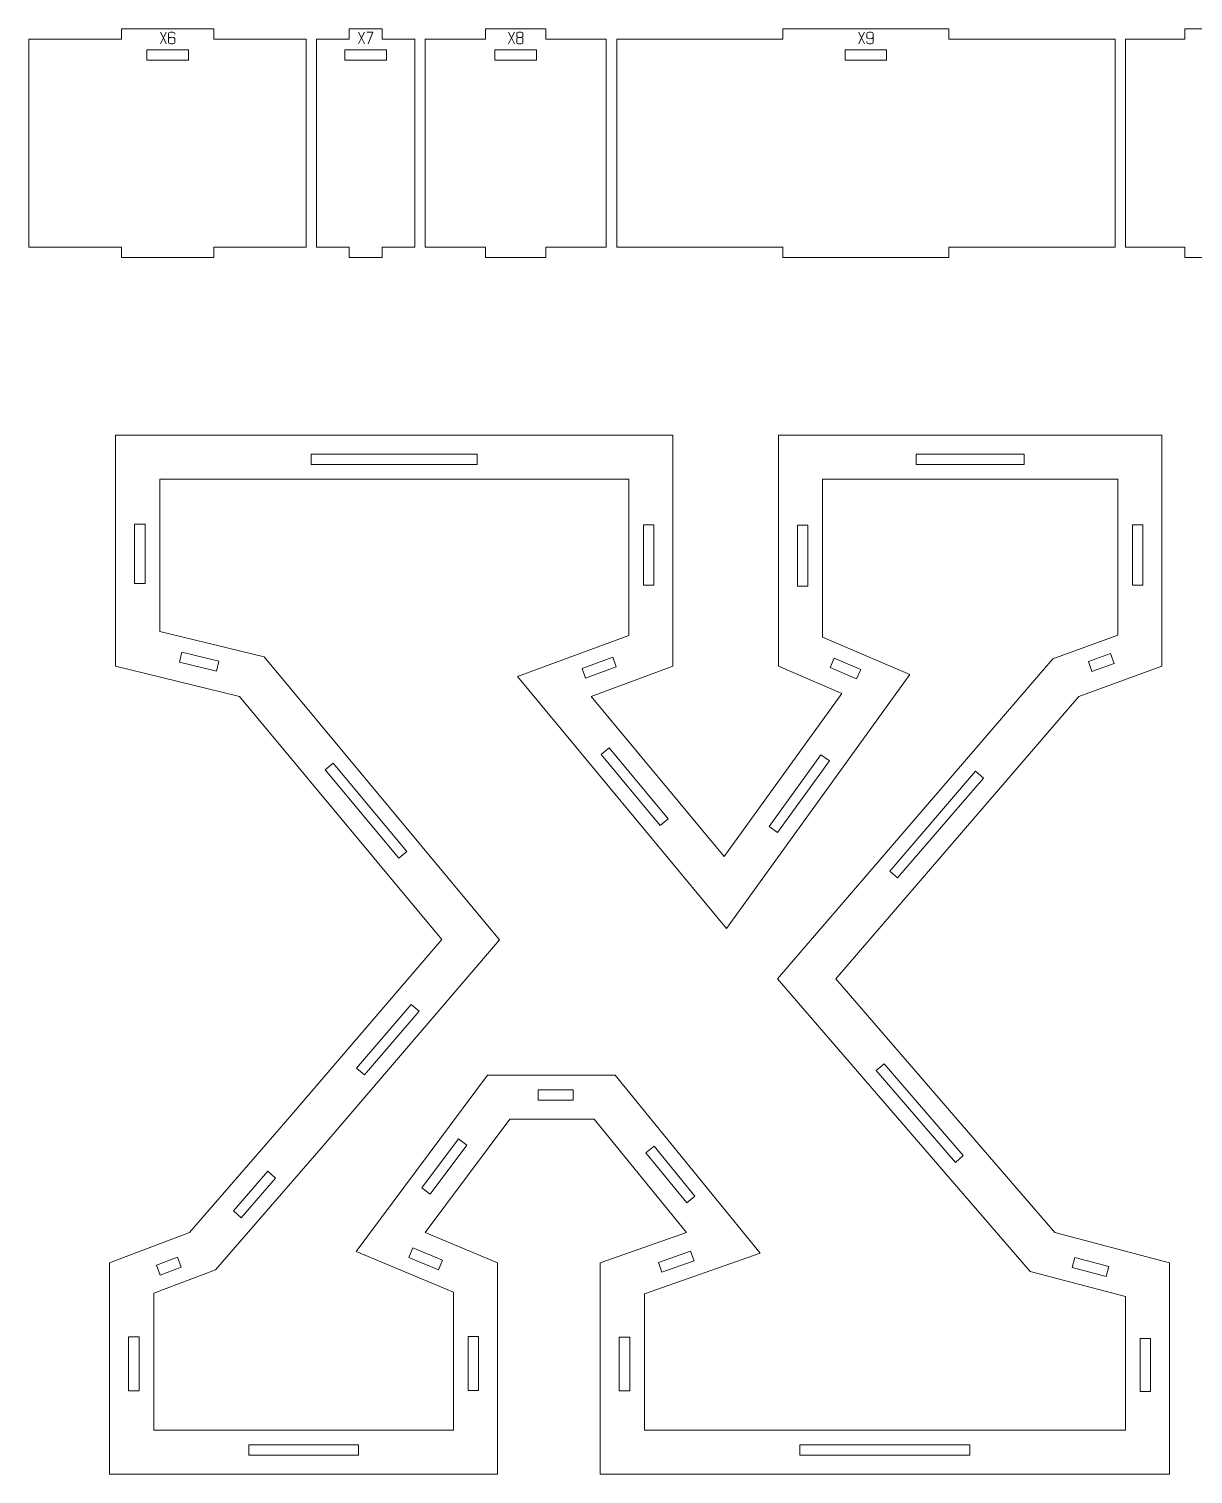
# Model space of a CAD drawing. Header units: centimetres. Extents: x -250 to 250, y -508 to 508.
# Drawn here: x 44.69 to 78.31, y -376.42 to -334.69 of the extents above; entities that cross this region are included whole.
import ezdxf

# ---------------------------------------------------------------- set-up
doc = ezdxf.new("R2010")
doc.units = ezdxf.units.CM
doc.header["$MEASUREMENT"] = 0
doc.layers.add('Capa 1', color=7, linetype='Continuous')

msp = doc.modelspace()

# ---------------------------------------------------------------- linework, layer by layer
at = {"layer": 'Capa 1', "color": 1, "lineweight": 9}
for points, knots in [([(44.68543, -334.98822), (44.68543, -334.98822), (44.68543, -340.98822), (44.68543, -340.98822), (44.68543, -340.98822), (47.3554, -340.98822), (47.3554, -340.98822), (47.3554, -340.98822), (47.3554, -341.28822), (47.3554, -341.28822), (47.3554, -341.28822), (50.02536, -341.28822), (50.02536, -341.28822), (50.02536, -341.28822), (50.02536, -340.98822), (50.02536, -340.98822), (50.02536, -340.98822), (52.69532, -340.98822), (52.69532, -340.98822), (52.69532, -340.98822), (52.69532, -334.98822), (52.69532, -334.98822), (52.69532, -334.98822), (50.02536, -334.98822), (50.02536, -334.98822), (50.02536, -334.98822), (50.02536, -334.68822), (50.02536, -334.68822), (50.02536, -334.68822), (47.3554, -334.68822), (47.3554, -334.68822), (47.3554, -334.68822), (47.3554, -334.98822), (47.3554, -334.98822), (47.3554, -334.98822), (44.68543, -334.98822), (44.68543, -334.98822)], [0, 0, 0, 0, 0.08333333, 0.08333333, 0.08333333, 0.16666667, 0.16666667, 0.16666667, 0.25, 0.25, 0.25, 0.33333333, 0.33333333, 0.33333333, 0.41666667, 0.41666667, 0.41666667, 0.5, 0.5, 0.5, 0.58333333, 0.58333333, 0.58333333, 0.66666667, 0.66666667, 0.66666667, 0.75, 0.75, 0.75, 0.83333333, 0.83333333, 0.83333333, 0.91666667, 0.91666667, 0.91666667, 1, 1, 1, 1]), ([(52.99532, -334.98822), (52.99532, -334.98822), (52.99532, -340.98822), (52.99532, -340.98822), (52.99532, -340.98822), (53.9404, -340.98822), (53.9404, -340.98822), (53.9404, -340.98822), (53.9404, -341.28822), (53.9404, -341.28822), (53.9404, -341.28822), (54.88548, -341.28822), (54.88548, -341.28822), (54.88548, -341.28822), (54.88548, -340.98822), (54.88548, -340.98822), (54.88548, -340.98822), (55.83056, -340.98822), (55.83056, -340.98822), (55.83056, -340.98822), (55.83056, -334.98822), (55.83056, -334.98822), (55.83056, -334.98822), (54.88548, -334.98822), (54.88548, -334.98822), (54.88548, -334.98822), (54.88548, -334.68822), (54.88548, -334.68822), (54.88548, -334.68822), (53.9404, -334.68822), (53.9404, -334.68822), (53.9404, -334.68822), (53.9404, -334.98822), (53.9404, -334.98822), (53.9404, -334.98822), (52.99532, -334.98822), (52.99532, -334.98822)], [0, 0, 0, 0, 0.08333333, 0.08333333, 0.08333333, 0.16666667, 0.16666667, 0.16666667, 0.25, 0.25, 0.25, 0.33333333, 0.33333333, 0.33333333, 0.41666667, 0.41666667, 0.41666667, 0.5, 0.5, 0.5, 0.58333333, 0.58333333, 0.58333333, 0.66666667, 0.66666667, 0.66666667, 0.75, 0.75, 0.75, 0.83333333, 0.83333333, 0.83333333, 0.91666667, 0.91666667, 0.91666667, 1, 1, 1, 1]), ([(56.13056, -334.98822), (56.13056, -334.98822), (56.13056, -340.98822), (56.13056, -340.98822), (56.13056, -340.98822), (57.87469, -340.98822), (57.87469, -340.98822), (57.87469, -340.98822), (57.87469, -341.28822), (57.87469, -341.28822), (57.87469, -341.28822), (59.61882, -341.28822), (59.61882, -341.28822), (59.61882, -341.28822), (59.61882, -340.98822), (59.61882, -340.98822), (59.61882, -340.98822), (61.36294, -340.98822), (61.36294, -340.98822), (61.36294, -340.98822), (61.36294, -334.98822), (61.36294, -334.98822), (61.36294, -334.98822), (59.61882, -334.98822), (59.61882, -334.98822), (59.61882, -334.98822), (59.61882, -334.68822), (59.61882, -334.68822), (59.61882, -334.68822), (57.87469, -334.68822), (57.87469, -334.68822), (57.87469, -334.68822), (57.87469, -334.98822), (57.87469, -334.98822), (57.87469, -334.98822), (56.13056, -334.98822), (56.13056, -334.98822)], [0, 0, 0, 0, 0.08333333, 0.08333333, 0.08333333, 0.16666667, 0.16666667, 0.16666667, 0.25, 0.25, 0.25, 0.33333333, 0.33333333, 0.33333333, 0.41666667, 0.41666667, 0.41666667, 0.5, 0.5, 0.5, 0.58333333, 0.58333333, 0.58333333, 0.66666667, 0.66666667, 0.66666667, 0.75, 0.75, 0.75, 0.83333333, 0.83333333, 0.83333333, 0.91666667, 0.91666667, 0.91666667, 1, 1, 1, 1]), ([(61.66294, -334.98822), (61.66294, -334.98822), (61.66294, -340.98822), (61.66294, -340.98822), (61.66294, -340.98822), (66.46062, -340.98822), (66.46062, -340.98822), (66.46062, -340.98822), (66.46062, -341.28822), (66.46062, -341.28822), (66.46062, -341.28822), (71.2583, -341.28822), (71.2583, -341.28822), (71.2583, -341.28822), (71.2583, -340.98822), (71.2583, -340.98822), (71.2583, -340.98822), (76.05597, -340.98822), (76.05597, -340.98822), (76.05597, -340.98822), (76.05597, -334.98822), (76.05597, -334.98822), (76.05597, -334.98822), (71.2583, -334.98822), (71.2583, -334.98822), (71.2583, -334.98822), (71.2583, -334.68822), (71.2583, -334.68822), (71.2583, -334.68822), (66.46062, -334.68822), (66.46062, -334.68822), (66.46062, -334.68822), (66.46062, -334.98822), (66.46062, -334.98822), (66.46062, -334.98822), (61.66294, -334.98822), (61.66294, -334.98822)], [0, 0, 0, 0, 0.08333333, 0.08333333, 0.08333333, 0.16666667, 0.16666667, 0.16666667, 0.25, 0.25, 0.25, 0.33333333, 0.33333333, 0.33333333, 0.41666667, 0.41666667, 0.41666667, 0.5, 0.5, 0.5, 0.58333333, 0.58333333, 0.58333333, 0.66666667, 0.66666667, 0.66666667, 0.75, 0.75, 0.75, 0.83333333, 0.83333333, 0.83333333, 0.91666667, 0.91666667, 0.91666667, 1, 1, 1, 1]), ([(76.35597, -334.98822), (76.35597, -334.98822), (76.35597, -340.98822), (76.35597, -340.98822), (76.35597, -340.98822), (78.07481, -340.98822), (78.07481, -340.98822), (78.07481, -340.98822), (78.07481, -341.28822), (78.07481, -341.28822), (78.07481, -341.28822), (79.79365, -341.28822), (79.79365, -341.28822), (79.79365, -341.28822), (79.79365, -340.98822), (79.79365, -340.98822), (79.79365, -340.98822), (81.51249, -340.98822), (81.51249, -340.98822), (81.51249, -340.98822), (81.51249, -334.98822), (81.51249, -334.98822), (81.51249, -334.98822), (79.79365, -334.98822), (79.79365, -334.98822), (79.79365, -334.98822), (79.79365, -334.68822), (79.79365, -334.68822), (79.79365, -334.68822), (78.07481, -334.68822), (78.07481, -334.68822), (78.07481, -334.68822), (78.07481, -334.98822), (78.07481, -334.98822), (78.07481, -334.98822), (76.35597, -334.98822), (76.35597, -334.98822)], [0, 0, 0, 0, 0.08333333, 0.08333333, 0.08333333, 0.16666667, 0.16666667, 0.16666667, 0.25, 0.25, 0.25, 0.33333333, 0.33333333, 0.33333333, 0.41666667, 0.41666667, 0.41666667, 0.5, 0.5, 0.5, 0.58333333, 0.58333333, 0.58333333, 0.66666667, 0.66666667, 0.66666667, 0.75, 0.75, 0.75, 0.83333333, 0.83333333, 0.83333333, 0.91666667, 0.91666667, 0.91666667, 1, 1, 1, 1]), ([(48.09038, -335.588), (48.09038, -335.588), (49.29038, -335.588), (49.29038, -335.588), (49.29038, -335.588), (49.29038, -335.288), (49.29038, -335.288), (49.29038, -335.288), (48.09038, -335.288), (48.09038, -335.288), (48.09038, -335.288), (48.09038, -335.588), (48.09038, -335.588)], [0, 0, 0, 0, 0.25, 0.25, 0.25, 0.5, 0.5, 0.5, 0.75, 0.75, 0.75, 1, 1, 1, 1]), ([(53.81294, -335.588), (53.81294, -335.588), (55.01294, -335.588), (55.01294, -335.588), (55.01294, -335.588), (55.01294, -335.288), (55.01294, -335.288), (55.01294, -335.288), (53.81294, -335.288), (53.81294, -335.288), (53.81294, -335.288), (53.81294, -335.588), (53.81294, -335.588)], [0, 0, 0, 0, 0.25, 0.25, 0.25, 0.5, 0.5, 0.5, 0.75, 0.75, 0.75, 1, 1, 1, 1]), ([(58.14675, -335.588), (58.14675, -335.588), (59.34675, -335.588), (59.34675, -335.588), (59.34675, -335.588), (59.34675, -335.288), (59.34675, -335.288), (59.34675, -335.288), (58.14675, -335.288), (58.14675, -335.288), (58.14675, -335.288), (58.14675, -335.588), (58.14675, -335.588)], [0, 0, 0, 0, 0.25, 0.25, 0.25, 0.5, 0.5, 0.5, 0.75, 0.75, 0.75, 1, 1, 1, 1]), ([(68.25946, -335.588), (68.25946, -335.588), (69.45946, -335.588), (69.45946, -335.588), (69.45946, -335.588), (69.45946, -335.288), (69.45946, -335.288), (69.45946, -335.288), (68.25946, -335.288), (68.25946, -335.288), (68.25946, -335.288), (68.25946, -335.588), (68.25946, -335.588)], [0, 0, 0, 0, 0.25, 0.25, 0.25, 0.5, 0.5, 0.5, 0.75, 0.75, 0.75, 1, 1, 1, 1]), ([(74.31354, -369.43976), (74.31354, -369.43976), (77.62749, -370.31186), (77.62749, -370.31186), (77.62749, -370.31186), (77.62662, -376.4165), (77.62662, -376.4165), (77.62662, -376.4165), (61.18857, -376.4165), (61.18857, -376.4165), (61.18857, -376.4165), (61.18857, -370.31186), (61.18857, -370.31186), (61.18857, -370.31186), (63.67403, -369.43976), (63.67403, -369.43976), (63.67403, -369.43976), (61.01415, -366.16942), (61.01415, -366.16942), (61.01415, -366.16942), (58.57229, -366.16942), (58.57229, -366.16942), (58.57229, -366.16942), (56.13044, -369.43976), (56.13044, -369.43976), (56.13044, -369.43976), (58.22346, -370.31186), (58.22346, -370.31186), (58.22346, -370.31186), (58.22346, -376.4165), (58.22346, -376.4165), (58.22346, -376.4165), (47.01708, -376.4165), (47.01708, -376.4165), (47.01708, -376.4165), (47.01708, -370.31186), (47.01708, -370.31186), (47.01708, -370.31186), (49.32812, -369.43976), (49.32812, -369.43976), (49.32812, -369.43976), (52.16242, -366.16942), (52.16242, -366.16942), (52.16242, -366.16942), (56.61009, -360.98048), (56.61009, -360.98048), (56.61009, -360.98048), (50.76707, -353.96014), (50.76707, -353.96014), (50.76707, -353.96014), (47.1915, -353.08805), (47.1915, -353.08805), (47.1915, -353.08805), (47.1915, -346.41655), (47.1915, -346.41655), (47.1915, -346.41655), (63.28159, -346.41655), (63.28159, -346.41655), (63.28159, -346.41655), (63.28159, -353.08805), (63.28159, -353.08805), (63.28159, -353.08805), (60.92694, -353.96014), (60.92694, -353.96014), (60.92694, -353.96014), (64.76414, -358.58223), (64.76414, -358.58223), (64.76414, -358.58223), (68.1653, -353.87293), (68.1653, -353.87293), (68.1653, -353.87293), (66.33391, -353.08805), (66.33391, -353.08805), (66.33391, -353.08805), (66.33391, -346.41655), (66.33391, -346.41655), (66.33391, -346.41655), (77.40947, -346.41655), (77.40947, -346.41655), (77.40947, -346.41655), (77.40947, -353.08805), (77.40947, -353.08805), (77.40947, -353.08805), (75.01121, -353.96014), (75.01121, -353.96014), (75.01121, -353.96014), (67.99088, -362.1142), (67.99088, -362.1142), (67.99088, -362.1142), (74.31354, -369.43976), (74.31354, -369.43976)], [0, 0, 0, 0, 0.03333333, 0.03333333, 0.03333333, 0.06666667, 0.06666667, 0.06666667, 0.1, 0.1, 0.1, 0.13333333, 0.13333333, 0.13333333, 0.16666667, 0.16666667, 0.16666667, 0.2, 0.2, 0.2, 0.23333333, 0.23333333, 0.23333333, 0.26666667, 0.26666667, 0.26666667, 0.3, 0.3, 0.3, 0.33333333, 0.33333333, 0.33333333, 0.36666667, 0.36666667, 0.36666667, 0.4, 0.4, 0.4, 0.43333333, 0.43333333, 0.43333333, 0.46666667, 0.46666667, 0.46666667, 0.5, 0.5, 0.5, 0.53333333, 0.53333333, 0.53333333, 0.56666667, 0.56666667, 0.56666667, 0.6, 0.6, 0.6, 0.63333333, 0.63333333, 0.63333333, 0.66666667, 0.66666667, 0.66666667, 0.7, 0.7, 0.7, 0.73333333, 0.73333333, 0.73333333, 0.76666667, 0.76666667, 0.76666667, 0.8, 0.8, 0.8, 0.83333333, 0.83333333, 0.83333333, 0.86666667, 0.86666667, 0.86666667, 0.9, 0.9, 0.9, 0.93333333, 0.93333333, 0.93333333, 0.96666667, 0.96666667, 0.96666667, 1, 1, 1, 1]), ([(52.83771, -347.26508), (52.83771, -347.26508), (57.63538, -347.26508), (57.63538, -347.26508), (57.63538, -347.26508), (57.63538, -346.96508), (57.63538, -346.96508), (57.63538, -346.96508), (52.83771, -346.96508), (52.83771, -346.96508), (52.83771, -346.96508), (52.83771, -347.26508), (52.83771, -347.26508)], [0, 0, 0, 0, 0.25, 0.25, 0.25, 0.5, 0.5, 0.5, 0.75, 0.75, 0.75, 1, 1, 1, 1]), ([(70.30861, -347.26508), (70.30861, -347.26508), (73.43477, -347.26508), (73.43477, -347.26508), (73.43477, -347.26508), (73.43477, -346.96508), (73.43477, -346.96508), (73.43477, -346.96508), (70.30861, -346.96508), (70.30861, -346.96508), (70.30861, -346.96508), (70.30861, -347.26508), (70.30861, -347.26508)], [0, 0, 0, 0, 0.25, 0.25, 0.25, 0.5, 0.5, 0.5, 0.75, 0.75, 0.75, 1, 1, 1, 1]), ([(76.13668, -352.19655), (76.13668, -352.19655), (76.13668, -347.68934), (76.13668, -347.68934), (76.13668, -347.68934), (67.6067, -347.68934), (67.6067, -347.68934), (67.6067, -347.68934), (67.6067, -352.24878), (67.6067, -352.24878), (67.6067, -352.24878), (70.12794, -353.32931), (70.12794, -353.32931), (70.12794, -353.32931), (64.83415, -360.65918), (64.83415, -360.65918), (64.83415, -360.65918), (58.79991, -353.39064), (58.79991, -353.39064), (58.79991, -353.39064), (62.0088, -352.20217), (62.0088, -352.20217), (62.0088, -352.20217), (62.0088, -347.68934), (62.0088, -347.68934), (62.0088, -347.68934), (48.46429, -347.68934), (48.46429, -347.68934), (48.46429, -347.68934), (48.46429, -352.08839), (48.46429, -352.08839), (48.46429, -352.08839), (51.47668, -352.82312), (51.47668, -352.82312), (51.47668, -352.82312), (58.2761, -360.99256), (58.2761, -360.99256), (58.2761, -360.99256), (53.12425, -367.00301), (53.12425, -367.00301), (53.12425, -367.00301), (50.07894, -370.51683), (50.07894, -370.51683), (50.07894, -370.51683), (48.28987, -371.19196), (48.28987, -371.19196), (48.28987, -371.19196), (48.28987, -375.14371), (48.28987, -375.14371), (48.28987, -375.14371), (56.95067, -375.14371), (56.95067, -375.14371), (56.95067, -375.14371), (56.95067, -371.16038), (56.95067, -371.16038), (56.95067, -371.16038), (54.13367, -369.98662), (54.13367, -369.98662), (54.13367, -369.98662), (57.93419, -364.89663), (57.93419, -364.89663), (57.93419, -364.89663), (61.61957, -364.89663), (61.61957, -364.89663), (61.61957, -364.89663), (65.8039, -370.0413), (65.8039, -370.0413), (65.8039, -370.0413), (62.46136, -371.21413), (62.46136, -371.21413), (62.46136, -371.21413), (62.46136, -375.14371), (62.46136, -375.14371), (62.46136, -375.14371), (76.35401, -375.14371), (76.35401, -375.14371), (76.35401, -375.14371), (76.35456, -371.293), (76.35456, -371.293), (76.35456, -371.293), (73.6079, -370.57019), (73.6079, -370.57019), (73.6079, -370.57019), (66.31046, -362.11523), (66.31046, -362.11523), (66.31046, -362.11523), (74.26367, -352.87764), (74.26367, -352.87764), (74.26367, -352.87764), (76.13668, -352.19655), (76.13668, -352.19655)], [0, 0, 0, 0, 0.03333333, 0.03333333, 0.03333333, 0.06666667, 0.06666667, 0.06666667, 0.1, 0.1, 0.1, 0.13333333, 0.13333333, 0.13333333, 0.16666667, 0.16666667, 0.16666667, 0.2, 0.2, 0.2, 0.23333333, 0.23333333, 0.23333333, 0.26666667, 0.26666667, 0.26666667, 0.3, 0.3, 0.3, 0.33333333, 0.33333333, 0.33333333, 0.36666667, 0.36666667, 0.36666667, 0.4, 0.4, 0.4, 0.43333333, 0.43333333, 0.43333333, 0.46666667, 0.46666667, 0.46666667, 0.5, 0.5, 0.5, 0.53333333, 0.53333333, 0.53333333, 0.56666667, 0.56666667, 0.56666667, 0.6, 0.6, 0.6, 0.63333333, 0.63333333, 0.63333333, 0.66666667, 0.66666667, 0.66666667, 0.7, 0.7, 0.7, 0.73333333, 0.73333333, 0.73333333, 0.76666667, 0.76666667, 0.76666667, 0.8, 0.8, 0.8, 0.83333333, 0.83333333, 0.83333333, 0.86666667, 0.86666667, 0.86666667, 0.9, 0.9, 0.9, 0.93333333, 0.93333333, 0.93333333, 0.96666667, 0.96666667, 0.96666667, 1, 1, 1, 1]), ([(48.04003, -350.70276), (48.04003, -350.70276), (48.04003, -348.98392), (48.04003, -348.98392), (48.04003, -348.98392), (47.74003, -348.98392), (47.74003, -348.98392), (47.74003, -348.98392), (47.74003, -350.70276), (47.74003, -350.70276), (47.74003, -350.70276), (48.04003, -350.70276), (48.04003, -350.70276)], [0, 0, 0, 0, 0.25, 0.25, 0.25, 0.5, 0.5, 0.5, 0.75, 0.75, 0.75, 1, 1, 1, 1]), ([(62.43306, -349.00921), (62.43306, -349.00921), (62.43306, -350.75333), (62.43306, -350.75333), (62.43306, -350.75333), (62.73306, -350.75333), (62.73306, -350.75333), (62.73306, -350.75333), (62.73306, -349.00921), (62.73306, -349.00921), (62.73306, -349.00921), (62.43306, -349.00921), (62.43306, -349.00921)], [0, 0, 0, 0, 0.25, 0.25, 0.25, 0.5, 0.5, 0.5, 0.75, 0.75, 0.75, 1, 1, 1, 1]), ([(67.18244, -350.77405), (67.18244, -350.77405), (67.18244, -349.01956), (67.18244, -349.01956), (67.18244, -349.01956), (66.88244, -349.01956), (66.88244, -349.01956), (66.88244, -349.01956), (66.88244, -350.77405), (66.88244, -350.77405), (66.88244, -350.77405), (67.18244, -350.77405), (67.18244, -350.77405)], [0, 0, 0, 0, 0.25, 0.25, 0.25, 0.5, 0.5, 0.5, 0.75, 0.75, 0.75, 1, 1, 1, 1]), ([(76.56094, -349.00796), (76.56094, -349.00796), (76.56094, -350.75084), (76.56094, -350.75084), (76.56094, -350.75084), (76.86094, -350.75084), (76.86094, -350.75084), (76.86094, -350.75084), (76.86094, -349.00796), (76.86094, -349.00796), (76.86094, -349.00796), (76.56094, -349.00796), (76.56094, -349.00796)], [0, 0, 0, 0, 0.25, 0.25, 0.25, 0.5, 0.5, 0.5, 0.75, 0.75, 0.75, 1, 1, 1, 1]), ([(50.17344, -352.94195), (50.17344, -352.94195), (49.10674, -352.68177), (49.10674, -352.68177), (49.10674, -352.68177), (49.03565, -352.97323), (49.03565, -352.97323), (49.03565, -352.97323), (50.10236, -353.2334), (50.10236, -353.2334), (50.10236, -353.2334), (50.17344, -352.94195), (50.17344, -352.94195)], [0, 0, 0, 0, 0.25, 0.25, 0.25, 0.5, 0.5, 0.5, 0.75, 0.75, 0.75, 1, 1, 1, 1]), ([(61.54681, -352.8257), (61.54681, -352.8257), (60.66056, -353.15394), (60.66056, -353.15394), (60.66056, -353.15394), (60.76475, -353.43526), (60.76475, -353.43526), (60.76475, -353.43526), (61.651, -353.10702), (61.651, -353.10702), (61.651, -353.10702), (61.54681, -352.8257), (61.54681, -352.8257)], [0, 0, 0, 0, 0.25, 0.25, 0.25, 0.5, 0.5, 0.5, 0.75, 0.75, 0.75, 1, 1, 1, 1]), ([(68.70997, -353.18318), (68.70997, -353.18318), (67.9462, -352.85586), (67.9462, -352.85586), (67.9462, -352.85586), (67.82803, -353.1316), (67.82803, -353.1316), (67.82803, -353.1316), (68.59179, -353.45893), (68.59179, -353.45893), (68.59179, -353.45893), (68.70997, -353.18318), (68.70997, -353.18318)], [0, 0, 0, 0, 0.25, 0.25, 0.25, 0.5, 0.5, 0.5, 0.75, 0.75, 0.75, 1, 1, 1, 1]), ([(75.92422, -352.72525), (75.92422, -352.72525), (75.2875, -352.95678), (75.2875, -352.95678), (75.2875, -352.95678), (75.39002, -353.23872), (75.39002, -353.23872), (75.39002, -353.23872), (76.02674, -353.00719), (76.02674, -353.00719), (76.02674, -353.00719), (75.92422, -352.72525), (75.92422, -352.72525)], [0, 0, 0, 0, 0.25, 0.25, 0.25, 0.5, 0.5, 0.5, 0.75, 0.75, 0.75, 1, 1, 1, 1]), ([(61.21437, -355.63477), (61.21437, -355.63477), (62.91982, -357.68906), (62.91982, -357.68906), (62.91982, -357.68906), (63.15064, -357.49744), (63.15064, -357.49744), (63.15064, -357.49744), (61.44519, -355.44314), (61.44519, -355.44314), (61.44519, -355.44314), (61.21437, -355.63477), (61.21437, -355.63477)], [0, 0, 0, 0, 0.25, 0.25, 0.25, 0.5, 0.5, 0.5, 0.75, 0.75, 0.75, 1, 1, 1, 1]), ([(55.59864, -358.4388), (55.59864, -358.4388), (53.4765, -355.88908), (53.4765, -355.88908), (53.4765, -355.88908), (53.24592, -356.08099), (53.24592, -356.08099), (53.24592, -356.08099), (55.36805, -358.63072), (55.36805, -358.63072), (55.36805, -358.63072), (55.59864, -358.4388), (55.59864, -358.4388)], [0, 0, 0, 0, 0.25, 0.25, 0.25, 0.5, 0.5, 0.5, 0.75, 0.75, 0.75, 1, 1, 1, 1]), ([(66.30799, -357.89385), (66.30799, -357.89385), (67.80517, -355.82084), (67.80517, -355.82084), (67.80517, -355.82084), (67.56196, -355.64519), (67.56196, -355.64519), (67.56196, -355.64519), (66.06479, -357.71821), (66.06479, -357.71821), (66.06479, -357.71821), (66.30799, -357.89385), (66.30799, -357.89385)], [0, 0, 0, 0, 0.25, 0.25, 0.25, 0.5, 0.5, 0.5, 0.75, 0.75, 0.75, 1, 1, 1, 1]), ([(72.02997, -356.12232), (72.02997, -356.12232), (69.54708, -359.00617), (69.54708, -359.00617), (69.54708, -359.00617), (69.77443, -359.20191), (69.77443, -359.20191), (69.77443, -359.20191), (72.25731, -356.31806), (72.25731, -356.31806), (72.25731, -356.31806), (72.02997, -356.12232), (72.02997, -356.12232)], [0, 0, 0, 0, 0.25, 0.25, 0.25, 0.5, 0.5, 0.5, 0.75, 0.75, 0.75, 1, 1, 1, 1]), ([(54.37852, -364.8878), (54.37852, -364.8878), (55.9534, -363.05045), (55.9534, -363.05045), (55.9534, -363.05045), (55.72562, -362.85521), (55.72562, -362.85521), (55.72562, -362.85521), (54.15074, -364.69256), (54.15074, -364.69256), (54.15074, -364.69256), (54.37852, -364.8878), (54.37852, -364.8878)], [0, 0, 0, 0, 0.25, 0.25, 0.25, 0.5, 0.5, 0.5, 0.75, 0.75, 0.75, 1, 1, 1, 1]), ([(69.1578, -364.76489), (69.1578, -364.76489), (71.445, -367.41488), (71.445, -367.41488), (71.445, -367.41488), (71.67211, -367.21887), (71.67211, -367.21887), (71.67211, -367.21887), (69.38491, -364.56887), (69.38491, -364.56887), (69.38491, -364.56887), (69.1578, -364.76489), (69.1578, -364.76489)], [0, 0, 0, 0, 0.25, 0.25, 0.25, 0.5, 0.5, 0.5, 0.75, 0.75, 0.75, 1, 1, 1, 1]), ([(60.4076, -365.32089), (60.4076, -365.32089), (59.39744, -365.32089), (59.39744, -365.32089), (59.39744, -365.32089), (59.39744, -365.62089), (59.39744, -365.62089), (59.39744, -365.62089), (60.4076, -365.62089), (60.4076, -365.62089), (60.4076, -365.62089), (60.4076, -365.32089), (60.4076, -365.32089)], [0, 0, 0, 0, 0.25, 0.25, 0.25, 0.5, 0.5, 0.5, 0.75, 0.75, 0.75, 1, 1, 1, 1]), ([(57.08903, -366.73767), (57.08903, -366.73767), (56.03118, -368.15445), (56.03118, -368.15445), (56.03118, -368.15445), (56.27156, -368.33393), (56.27156, -368.33393), (56.27156, -368.33393), (57.32942, -366.91715), (57.32942, -366.91715), (57.32942, -366.91715), (57.08903, -366.73767), (57.08903, -366.73767)], [0, 0, 0, 0, 0.25, 0.25, 0.25, 0.5, 0.5, 0.5, 0.75, 0.75, 0.75, 1, 1, 1, 1]), ([(63.9175, -368.39434), (63.9175, -368.39434), (62.74106, -366.9479), (62.74106, -366.9479), (62.74106, -366.9479), (62.50832, -367.13719), (62.50832, -367.13719), (62.50832, -367.13719), (63.68477, -368.58364), (63.68477, -368.58364), (63.68477, -368.58364), (63.9175, -368.39434), (63.9175, -368.39434)], [0, 0, 0, 0, 0.25, 0.25, 0.25, 0.5, 0.5, 0.5, 0.75, 0.75, 0.75, 1, 1, 1, 1]), ([(50.81997, -369.014), (50.81997, -369.014), (51.81127, -367.8702), (51.81127, -367.8702), (51.81127, -367.8702), (51.58456, -367.67372), (51.58456, -367.67372), (51.58456, -367.67372), (50.59326, -368.81752), (50.59326, -368.81752), (50.59326, -368.81752), (50.81997, -369.014), (50.81997, -369.014)], [0, 0, 0, 0, 0.25, 0.25, 0.25, 0.5, 0.5, 0.5, 0.75, 0.75, 0.75, 1, 1, 1, 1]), ([(55.65782, -370.16207), (55.65782, -370.16207), (56.51637, -370.51981), (56.51637, -370.51981), (56.51637, -370.51981), (56.63176, -370.24288), (56.63176, -370.24288), (56.63176, -370.24288), (55.7732, -369.88515), (55.7732, -369.88515), (55.7732, -369.88515), (55.65782, -370.16207), (55.65782, -370.16207)], [0, 0, 0, 0, 0.25, 0.25, 0.25, 0.5, 0.5, 0.5, 0.75, 0.75, 0.75, 1, 1, 1, 1]), ([(62.96726, -370.587), (62.96726, -370.587), (63.89742, -370.26063), (63.89742, -370.26063), (63.89742, -370.26063), (63.7981, -369.97755), (63.7981, -369.97755), (63.7981, -369.97755), (62.86793, -370.30392), (62.86793, -370.30392), (62.86793, -370.30392), (62.96726, -370.587), (62.96726, -370.587)], [0, 0, 0, 0, 0.25, 0.25, 0.25, 0.5, 0.5, 0.5, 0.75, 0.75, 0.75, 1, 1, 1, 1]), ([(48.47545, -370.66846), (48.47545, -370.66846), (49.08529, -370.43833), (49.08529, -370.43833), (49.08529, -370.43833), (48.97937, -370.15765), (48.97937, -370.15765), (48.97937, -370.15765), (48.36953, -370.38778), (48.36953, -370.38778), (48.36953, -370.38778), (48.47545, -370.66846), (48.47545, -370.66846)], [0, 0, 0, 0, 0.25, 0.25, 0.25, 0.5, 0.5, 0.5, 0.75, 0.75, 0.75, 1, 1, 1, 1]), ([(74.8217, -370.45091), (74.8217, -370.45091), (75.80028, -370.70843), (75.80028, -370.70843), (75.80028, -370.70843), (75.87663, -370.41831), (75.87663, -370.41831), (75.87663, -370.41831), (74.89805, -370.16078), (74.89805, -370.16078), (74.89805, -370.16078), (74.8217, -370.45091), (74.8217, -370.45091)], [0, 0, 0, 0, 0.25, 0.25, 0.25, 0.5, 0.5, 0.5, 0.75, 0.75, 0.75, 1, 1, 1, 1]), ([(47.86561, -374.01151), (47.86561, -374.01151), (47.86561, -372.45505), (47.86561, -372.45505), (47.86561, -372.45505), (47.56561, -372.45505), (47.56561, -372.45505), (47.56561, -372.45505), (47.56561, -374.01151), (47.56561, -374.01151), (47.56561, -374.01151), (47.86561, -374.01151), (47.86561, -374.01151)], [0, 0, 0, 0, 0.25, 0.25, 0.25, 0.5, 0.5, 0.5, 0.75, 0.75, 0.75, 1, 1, 1, 1]), ([(57.37493, -372.44102), (57.37493, -372.44102), (57.37493, -374.00449), (57.37493, -374.00449), (57.37493, -374.00449), (57.67493, -374.00449), (57.67493, -374.00449), (57.67493, -374.00449), (57.67493, -372.44102), (57.67493, -372.44102), (57.67493, -372.44102), (57.37493, -372.44102), (57.37493, -372.44102)], [0, 0, 0, 0, 0.25, 0.25, 0.25, 0.5, 0.5, 0.5, 0.75, 0.75, 0.75, 1, 1, 1, 1]), ([(62.0371, -374.01644), (62.0371, -374.01644), (62.0371, -372.46491), (62.0371, -372.46491), (62.0371, -372.46491), (61.7371, -372.46491), (61.7371, -372.46491), (61.7371, -372.46491), (61.7371, -374.01644), (61.7371, -374.01644), (61.7371, -374.01644), (62.0371, -374.01644), (62.0371, -374.01644)], [0, 0, 0, 0, 0.25, 0.25, 0.25, 0.5, 0.5, 0.5, 0.75, 0.75, 0.75, 1, 1, 1, 1]), ([(76.77865, -372.49996), (76.77865, -372.49996), (76.77843, -374.03397), (76.77843, -374.03397), (76.77843, -374.03397), (77.07843, -374.03401), (77.07843, -374.03401), (77.07843, -374.03401), (77.07865, -372.50001), (77.07865, -372.50001), (77.07865, -372.50001), (76.77865, -372.49996), (76.77865, -372.49996)], [0, 0, 0, 0, 0.25, 0.25, 0.25, 0.5, 0.5, 0.5, 0.75, 0.75, 0.75, 1, 1, 1, 1]), ([(54.20516, -375.56797), (54.20516, -375.56797), (51.03538, -375.56797), (51.03538, -375.56797), (51.03538, -375.56797), (51.03538, -375.86797), (51.03538, -375.86797), (51.03538, -375.86797), (54.20516, -375.86797), (54.20516, -375.86797), (54.20516, -375.86797), (54.20516, -375.56797), (54.20516, -375.56797)], [0, 0, 0, 0, 0.25, 0.25, 0.25, 0.5, 0.5, 0.5, 0.75, 0.75, 0.75, 1, 1, 1, 1]), ([(71.86451, -375.56797), (71.86451, -375.56797), (66.9508, -375.56797), (66.9508, -375.56797), (66.9508, -375.56797), (66.9508, -375.86797), (66.9508, -375.86797), (66.9508, -375.86797), (71.86451, -375.86797), (71.86451, -375.86797), (71.86451, -375.86797), (71.86451, -375.56797), (71.86451, -375.56797)], [0, 0, 0, 0, 0.25, 0.25, 0.25, 0.5, 0.5, 0.5, 0.75, 0.75, 0.75, 1, 1, 1, 1])]:
    msp.add_open_spline(points, degree=3, knots=knots, dxfattribs=at)
at = {"layer": 'Capa 1', "color": 114, "lineweight": 9}
for points, knots in [([(48.56838, -334.94963), (48.56838, -334.94963), (48.65383, -335.12002), (48.65383, -335.12002), (48.65383, -335.12002), (48.56838, -334.94963), (48.56838, -334.94963), (48.56838, -334.94963), (48.48294, -335.12002), (48.48294, -335.12002), (48.48294, -335.12002), (48.56838, -334.94963), (48.56838, -334.94963), (48.56838, -334.94963), (48.48294, -334.77924), (48.48294, -334.77924), (48.48294, -334.77924), (48.56838, -334.94963), (48.56838, -334.94963), (48.56838, -334.94963), (48.65383, -334.77924), (48.65383, -334.77924), (48.65383, -334.77924), (48.56838, -334.94963), (48.56838, -334.94963)], [0, 0, 0, 0, 0.125, 0.125, 0.125, 0.25, 0.25, 0.25, 0.375, 0.375, 0.375, 0.5, 0.5, 0.5, 0.625, 0.625, 0.625, 0.75, 0.75, 0.75, 0.875, 0.875, 0.875, 1, 1, 1, 1]), ([(48.80891, -335.12002), (48.78356, -335.12002), (48.7624, -335.11632), (48.74545, -335.10891), (48.72849, -335.1015), (48.72001, -335.09253), (48.72001, -335.08199), (48.72001, -335.08199), (48.72001, -334.96691), (48.72001, -334.96691), (48.72001, -334.96691), (48.72001, -334.81727), (48.72001, -334.81727), (48.72001, -334.80673), (48.72849, -334.79776), (48.74545, -334.79035), (48.7624, -334.78294), (48.78356, -334.77924), (48.80891, -334.77924), (48.83426, -334.77924), (48.85542, -334.78294), (48.87238, -334.79035), (48.88933, -334.79776), (48.89781, -334.80673), (48.89781, -334.81727), (48.89781, -334.81727), (48.89781, -334.84492), (48.89781, -334.84492), (48.89781, -334.84492), (48.89781, -334.81727), (48.89781, -334.81727), (48.89781, -334.80673), (48.88933, -334.79776), (48.87238, -334.79035), (48.85542, -334.78294), (48.83426, -334.77924), (48.80891, -334.77924), (48.78356, -334.77924), (48.7624, -334.78294), (48.74545, -334.79035), (48.72849, -334.79776), (48.72001, -334.80673), (48.72001, -334.81727), (48.72001, -334.81727), (48.72001, -334.96691), (48.72001, -334.96691), (48.72001, -334.95704), (48.7303, -334.94823), (48.75088, -334.94049), (48.77146, -334.93275), (48.7908, -334.92888), (48.80891, -334.92888), (48.83426, -334.92888), (48.85542, -334.93259), (48.87238, -334.94), (48.88933, -334.94741), (48.89781, -334.95638), (48.89781, -334.96691), (48.89781, -334.96691), (48.89781, -335.08199), (48.89781, -335.08199), (48.89781, -335.09253), (48.88933, -335.1015), (48.87238, -335.10891), (48.85542, -335.11632), (48.83426, -335.12002), (48.80891, -335.12002)], [0, 0, 0, 0, 0.04545455, 0.04545455, 0.04545455, 0.09090909, 0.09090909, 0.09090909, 0.13636364, 0.13636364, 0.13636364, 0.18181818, 0.18181818, 0.18181818, 0.22727273, 0.22727273, 0.22727273, 0.27272727, 0.27272727, 0.27272727, 0.31818182, 0.31818182, 0.31818182, 0.36363636, 0.36363636, 0.36363636, 0.40909091, 0.40909091, 0.40909091, 0.45454545, 0.45454545, 0.45454545, 0.5, 0.5, 0.5, 0.54545455, 0.54545455, 0.54545455, 0.59090909, 0.59090909, 0.59090909, 0.63636364, 0.63636364, 0.63636364, 0.68181818, 0.68181818, 0.68181818, 0.72727273, 0.72727273, 0.72727273, 0.77272727, 0.77272727, 0.77272727, 0.81818182, 0.81818182, 0.81818182, 0.86363636, 0.86363636, 0.86363636, 0.90909091, 0.90909091, 0.90909091, 0.95454545, 0.95454545, 0.95454545, 1, 1, 1, 1]), ([(48.72001, -335.08199), (48.72001, -335.09253), (48.72849, -335.1015), (48.74545, -335.10891), (48.7624, -335.11632), (48.78356, -335.12002), (48.80891, -335.12002), (48.83426, -335.12002), (48.85542, -335.11632), (48.87238, -335.10891), (48.88933, -335.1015), (48.89781, -335.09253), (48.89781, -335.08199), (48.89781, -335.08199), (48.89781, -334.96691), (48.89781, -334.96691), (48.89781, -334.95638), (48.88933, -334.94741), (48.87238, -334.94), (48.85542, -334.93259), (48.83426, -334.92888), (48.80891, -334.92888), (48.7908, -334.92888), (48.77146, -334.93275), (48.75088, -334.94049), (48.7303, -334.94823), (48.72001, -334.95704), (48.72001, -334.96691), (48.72001, -334.96691), (48.72001, -335.08199), (48.72001, -335.08199)], [0, 0, 0, 0, 0.1, 0.1, 0.1, 0.2, 0.2, 0.2, 0.3, 0.3, 0.3, 0.4, 0.4, 0.4, 0.5, 0.5, 0.5, 0.6, 0.6, 0.6, 0.7, 0.7, 0.7, 0.8, 0.8, 0.8, 0.9, 0.9, 0.9, 1, 1, 1, 1]), ([(54.29391, -334.94963), (54.29391, -334.94963), (54.37936, -335.12002), (54.37936, -335.12002), (54.37936, -335.12002), (54.29391, -334.94963), (54.29391, -334.94963), (54.29391, -334.94963), (54.20847, -335.12002), (54.20847, -335.12002), (54.20847, -335.12002), (54.29391, -334.94963), (54.29391, -334.94963), (54.29391, -334.94963), (54.20847, -334.77924), (54.20847, -334.77924), (54.20847, -334.77924), (54.29391, -334.94963), (54.29391, -334.94963), (54.29391, -334.94963), (54.37936, -334.77924), (54.37936, -334.77924), (54.37936, -334.77924), (54.29391, -334.94963), (54.29391, -334.94963)], [0, 0, 0, 0, 0.125, 0.125, 0.125, 0.25, 0.25, 0.25, 0.375, 0.375, 0.375, 0.5, 0.5, 0.5, 0.625, 0.625, 0.625, 0.75, 0.75, 0.75, 0.875, 0.875, 0.875, 1, 1, 1, 1]), ([(54.48703, -335.12002), (54.48703, -335.12002), (54.61741, -334.77924), (54.61741, -334.77924), (54.61741, -334.77924), (54.44554, -334.77924), (54.44554, -334.77924), (54.44554, -334.77924), (54.61741, -334.77924), (54.61741, -334.77924), (54.61741, -334.77924), (54.48703, -335.12002), (54.48703, -335.12002)], [0, 0, 0, 0, 0.25, 0.25, 0.25, 0.5, 0.5, 0.5, 0.75, 0.75, 0.75, 1, 1, 1, 1]), ([(58.62476, -334.94963), (58.62476, -334.94963), (58.71021, -335.12002), (58.71021, -335.12002), (58.71021, -335.12002), (58.62476, -334.94963), (58.62476, -334.94963), (58.62476, -334.94963), (58.53932, -335.12002), (58.53932, -335.12002), (58.53932, -335.12002), (58.62476, -334.94963), (58.62476, -334.94963), (58.62476, -334.94963), (58.53932, -334.77924), (58.53932, -334.77924), (58.53932, -334.77924), (58.62476, -334.94963), (58.62476, -334.94963), (58.62476, -334.94963), (58.71021, -334.77924), (58.71021, -334.77924), (58.71021, -334.77924), (58.62476, -334.94963), (58.62476, -334.94963)], [0, 0, 0, 0, 0.125, 0.125, 0.125, 0.25, 0.25, 0.25, 0.375, 0.375, 0.375, 0.5, 0.5, 0.5, 0.625, 0.625, 0.625, 0.75, 0.75, 0.75, 0.875, 0.875, 0.875, 1, 1, 1, 1]), ([(58.77639, -334.89728), (58.77639, -334.90584), (58.78248, -334.91357), (58.79466, -334.92049), (58.80685, -334.9274), (58.83039, -334.93201), (58.86529, -334.93432), (58.90019, -334.93201), (58.92373, -334.9274), (58.93592, -334.92049), (58.9481, -334.91357), (58.95419, -334.90584), (58.95419, -334.89728), (58.95419, -334.89728), (58.95419, -334.81727), (58.95419, -334.81727), (58.95419, -334.80673), (58.94571, -334.79776), (58.92876, -334.79035), (58.9118, -334.78294), (58.89064, -334.77924), (58.86529, -334.77924), (58.83994, -334.77924), (58.81878, -334.78294), (58.80183, -334.79035), (58.78487, -334.79776), (58.77639, -334.80673), (58.77639, -334.81727), (58.77639, -334.81727), (58.77639, -334.89728), (58.77639, -334.89728)], [0, 0, 0, 0, 0.1, 0.1, 0.1, 0.2, 0.2, 0.2, 0.3, 0.3, 0.3, 0.4, 0.4, 0.4, 0.5, 0.5, 0.5, 0.6, 0.6, 0.6, 0.7, 0.7, 0.7, 0.8, 0.8, 0.8, 0.9, 0.9, 0.9, 1, 1, 1, 1]), ([(58.86529, -335.12002), (58.83994, -335.12002), (58.81878, -335.11632), (58.80183, -335.10891), (58.78487, -335.1015), (58.77639, -335.09253), (58.77639, -335.08199), (58.77639, -335.08199), (58.77639, -334.97087), (58.77639, -334.97087), (58.77639, -334.96198), (58.78248, -334.95424), (58.79466, -334.94765), (58.80685, -334.94107), (58.83039, -334.93662), (58.86529, -334.93432), (58.83039, -334.93201), (58.80685, -334.9274), (58.79466, -334.92049), (58.78248, -334.91357), (58.77639, -334.90584), (58.77639, -334.89728), (58.77639, -334.89728), (58.77639, -334.81727), (58.77639, -334.81727), (58.77639, -334.80673), (58.78487, -334.79776), (58.80183, -334.79035), (58.81878, -334.78294), (58.83994, -334.77924), (58.86529, -334.77924), (58.89064, -334.77924), (58.9118, -334.78294), (58.92876, -334.79035), (58.94571, -334.79776), (58.95419, -334.80673), (58.95419, -334.81727), (58.95419, -334.81727), (58.95419, -334.89728), (58.95419, -334.89728), (58.95419, -334.90584), (58.9481, -334.91357), (58.93592, -334.92049), (58.92373, -334.9274), (58.90019, -334.93201), (58.86529, -334.93432), (58.90019, -334.93662), (58.92373, -334.94107), (58.93592, -334.94765), (58.9481, -334.95424), (58.95419, -334.96198), (58.95419, -334.97087), (58.95419, -334.97087), (58.95419, -335.08199), (58.95419, -335.08199), (58.95419, -335.09253), (58.94571, -335.1015), (58.92876, -335.10891), (58.9118, -335.11632), (58.89064, -335.12002), (58.86529, -335.12002)], [0, 0, 0, 0, 0.05, 0.05, 0.05, 0.1, 0.1, 0.1, 0.15, 0.15, 0.15, 0.2, 0.2, 0.2, 0.25, 0.25, 0.25, 0.3, 0.3, 0.3, 0.35, 0.35, 0.35, 0.4, 0.4, 0.4, 0.45, 0.45, 0.45, 0.5, 0.5, 0.5, 0.55, 0.55, 0.55, 0.6, 0.6, 0.6, 0.65, 0.65, 0.65, 0.7, 0.7, 0.7, 0.75, 0.75, 0.75, 0.8, 0.8, 0.8, 0.85, 0.85, 0.85, 0.9, 0.9, 0.9, 0.95, 0.95, 0.95, 1, 1, 1, 1]), ([(58.77639, -335.08199), (58.77639, -335.09253), (58.78487, -335.1015), (58.80183, -335.10891), (58.81878, -335.11632), (58.83994, -335.12002), (58.86529, -335.12002), (58.89064, -335.12002), (58.9118, -335.11632), (58.92876, -335.10891), (58.94571, -335.1015), (58.95419, -335.09253), (58.95419, -335.08199), (58.95419, -335.08199), (58.95419, -334.97087), (58.95419, -334.97087), (58.95419, -334.96198), (58.9481, -334.95424), (58.93592, -334.94765), (58.92373, -334.94107), (58.90019, -334.93662), (58.86529, -334.93432), (58.83039, -334.93662), (58.80685, -334.94107), (58.79466, -334.94765), (58.78248, -334.95424), (58.77639, -334.96198), (58.77639, -334.97087), (58.77639, -334.97087), (58.77639, -335.08199), (58.77639, -335.08199)], [0, 0, 0, 0, 0.1, 0.1, 0.1, 0.2, 0.2, 0.2, 0.3, 0.3, 0.3, 0.4, 0.4, 0.4, 0.5, 0.5, 0.5, 0.6, 0.6, 0.6, 0.7, 0.7, 0.7, 0.8, 0.8, 0.8, 0.9, 0.9, 0.9, 1, 1, 1, 1]), ([(68.73746, -334.94963), (68.73746, -334.94963), (68.82291, -335.12002), (68.82291, -335.12002), (68.82291, -335.12002), (68.73746, -334.94963), (68.73746, -334.94963), (68.73746, -334.94963), (68.65202, -335.12002), (68.65202, -335.12002), (68.65202, -335.12002), (68.73746, -334.94963), (68.73746, -334.94963), (68.73746, -334.94963), (68.65202, -334.77924), (68.65202, -334.77924), (68.65202, -334.77924), (68.73746, -334.94963), (68.73746, -334.94963), (68.73746, -334.94963), (68.82291, -334.77924), (68.82291, -334.77924), (68.82291, -334.77924), (68.73746, -334.94963), (68.73746, -334.94963)], [0, 0, 0, 0, 0.125, 0.125, 0.125, 0.25, 0.25, 0.25, 0.375, 0.375, 0.375, 0.5, 0.5, 0.5, 0.625, 0.625, 0.625, 0.75, 0.75, 0.75, 0.875, 0.875, 0.875, 1, 1, 1, 1]), ([(68.88909, -334.93284), (68.88909, -334.94337), (68.89757, -334.95234), (68.91453, -334.95975), (68.93148, -334.96716), (68.95264, -334.97087), (68.97799, -334.97087), (69.00301, -334.97152), (69.02409, -334.96848), (69.04121, -334.96173), (69.05833, -334.95498), (69.06689, -334.94535), (69.06689, -334.93284), (69.06689, -334.93284), (69.06689, -334.81727), (69.06689, -334.81727), (69.06689, -334.80673), (69.05841, -334.79776), (69.04146, -334.79035), (69.0245, -334.78294), (69.00334, -334.77924), (68.97799, -334.77924), (68.95264, -334.77924), (68.93148, -334.78294), (68.91453, -334.79035), (68.89757, -334.79776), (68.88909, -334.80673), (68.88909, -334.81727), (68.88909, -334.81727), (68.88909, -334.93284), (68.88909, -334.93284)], [0, 0, 0, 0, 0.1, 0.1, 0.1, 0.2, 0.2, 0.2, 0.3, 0.3, 0.3, 0.4, 0.4, 0.4, 0.5, 0.5, 0.5, 0.6, 0.6, 0.6, 0.7, 0.7, 0.7, 0.8, 0.8, 0.8, 0.9, 0.9, 0.9, 1, 1, 1, 1]), ([(68.97799, -335.12002), (68.95264, -335.12002), (68.93148, -335.11632), (68.91453, -335.10891), (68.89757, -335.1015), (68.88909, -335.09253), (68.88909, -335.08199), (68.88909, -335.08199), (68.88909, -335.05483), (68.88909, -335.05483), (68.88909, -335.05483), (68.88909, -335.08199), (68.88909, -335.08199), (68.88909, -335.09253), (68.89757, -335.1015), (68.91453, -335.10891), (68.93148, -335.11632), (68.95264, -335.12002), (68.97799, -335.12002), (69.00334, -335.12002), (69.0245, -335.11632), (69.04146, -335.10891), (69.05841, -335.1015), (69.06689, -335.09253), (69.06689, -335.08199), (69.06689, -335.08199), (69.06689, -334.93284), (69.06689, -334.93284), (69.06689, -334.94535), (69.05833, -334.95498), (69.04121, -334.96173), (69.02409, -334.96848), (69.00301, -334.97152), (68.97799, -334.97087), (68.95264, -334.97087), (68.93148, -334.96716), (68.91453, -334.95975), (68.89757, -334.95234), (68.88909, -334.94337), (68.88909, -334.93284), (68.88909, -334.93284), (68.88909, -334.81727), (68.88909, -334.81727), (68.88909, -334.80673), (68.89757, -334.79776), (68.91453, -334.79035), (68.93148, -334.78294), (68.95264, -334.77924), (68.97799, -334.77924), (69.00334, -334.77924), (69.0245, -334.78294), (69.04146, -334.79035), (69.05841, -334.79776), (69.06689, -334.80673), (69.06689, -334.81727), (69.06689, -334.81727), (69.06689, -334.93284), (69.06689, -334.93284), (69.06689, -334.93284), (69.06689, -335.08199), (69.06689, -335.08199), (69.06689, -335.09253), (69.05841, -335.1015), (69.04146, -335.10891), (69.0245, -335.11632), (69.00334, -335.12002), (68.97799, -335.12002)], [0, 0, 0, 0, 0.04545455, 0.04545455, 0.04545455, 0.09090909, 0.09090909, 0.09090909, 0.13636364, 0.13636364, 0.13636364, 0.18181818, 0.18181818, 0.18181818, 0.22727273, 0.22727273, 0.22727273, 0.27272727, 0.27272727, 0.27272727, 0.31818182, 0.31818182, 0.31818182, 0.36363636, 0.36363636, 0.36363636, 0.40909091, 0.40909091, 0.40909091, 0.45454545, 0.45454545, 0.45454545, 0.5, 0.5, 0.5, 0.54545455, 0.54545455, 0.54545455, 0.59090909, 0.59090909, 0.59090909, 0.63636364, 0.63636364, 0.63636364, 0.68181818, 0.68181818, 0.68181818, 0.72727273, 0.72727273, 0.72727273, 0.77272727, 0.77272727, 0.77272727, 0.81818182, 0.81818182, 0.81818182, 0.86363636, 0.86363636, 0.86363636, 0.90909091, 0.90909091, 0.90909091, 0.95454545, 0.95454545, 0.95454545, 1, 1, 1, 1])]:
    msp.add_open_spline(points, degree=3, knots=knots, dxfattribs=at)

doc.saveas('drawing.dxf')
